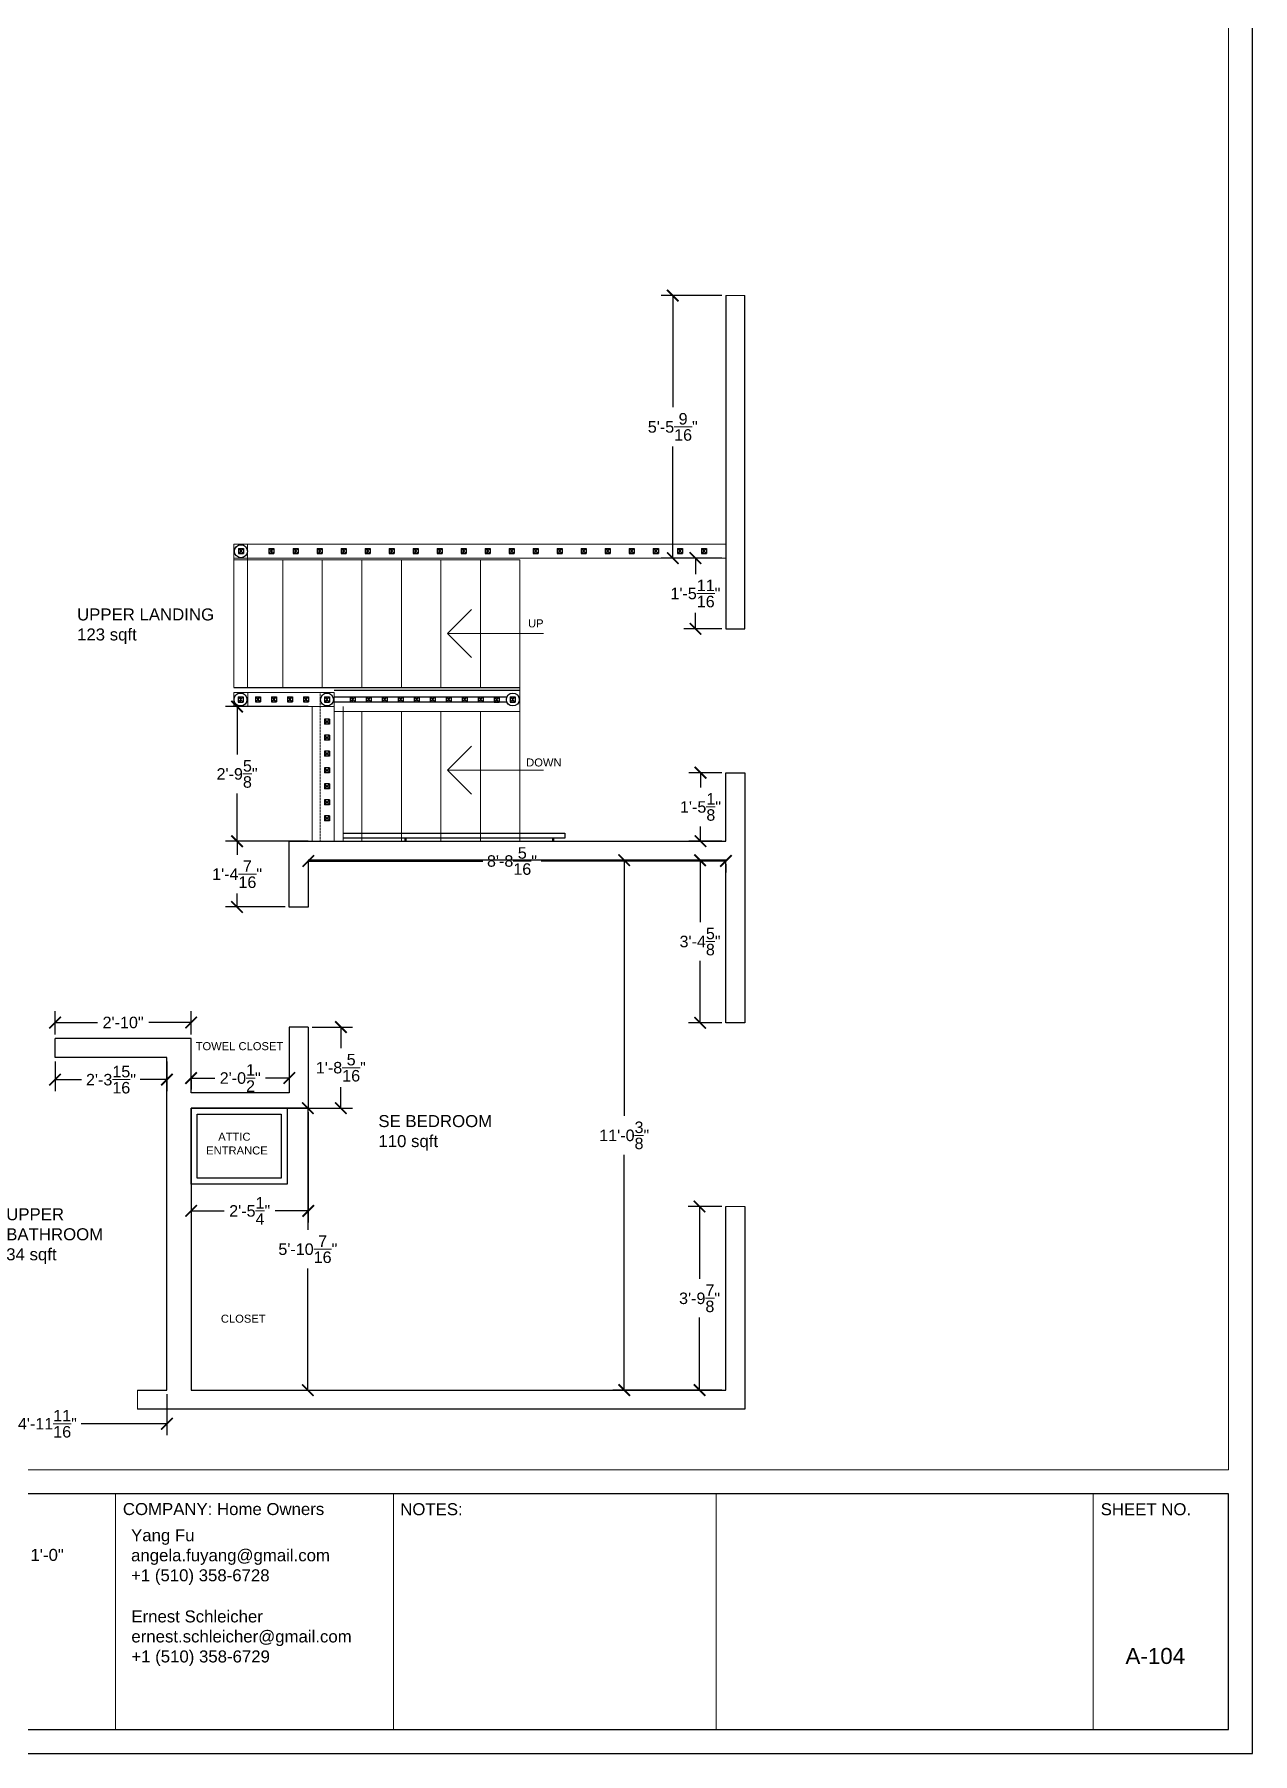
# Model space of a CAD drawing. Header units: inches. Extents: x 0 to 483, y 0 to 649.
# Drawn here: x 178.9 to 483.1, y 0 to 429.6 of the extents above; entities that cross this region are included whole.
import ezdxf

# ---------------------------------------------------------------- set-up
doc = ezdxf.new("R2010")
doc.units = ezdxf.units.IN
doc.header["$MEASUREMENT"] = 0
doc.linetypes.add('DASHED2', pattern=[0.375, 0.25, -0.125])
doc.layers.get('0').update_dxf_attribs({"color": 1, "lineweight": 9})
for name, color, linetype, lineweight in [('00-page-edge', 7, 'Continuous', 9), ('A201-Dimensions', 7, 'Continuous', 9), ('A201-Floorplan-2nd-floor', 7, 'Continuous', 9), ('A201-Text', 7, 'Continuous', 9)]:
    doc.layers.add(name, color=color, linetype=linetype, lineweight=lineweight)
doc.layers.add('Title Block', color=7, linetype='Continuous')
doc.layers.add('Title Block Text', color=7, linetype='Continuous')
doc.styles.add('Annotative', font='Arial.ttf')
doc.styles.get("Standard").update_dxf_attribs({"font": 'Arial.ttf'})
doc.dimstyles.new('Annotative', dxfattribs={"dimtxt": 0.18, "dimasz": 0.18, "dimexe": 0.18, "dimexo": 0.0625, "dimgap": 0.09, "dimtad": 0, "dimtih": 1, "dimtoh": 1, "dimdec": 4, "dimzin": 0, "dimdsep": 46, "dimlunit": 4, "dimtxsty": 'Annotative', "dimblk": 'ARCHTICK', "dimblk1": 'ARCHTICK', "dimblk2": 'ARCHTICK', "dimcen": 0.09, "dimadec": 0, "dimazin": 0, "dimtfac": 1, "dimtdec": 4, "dimtofl": 0, "dimtmove": 0, "dimatfit": 3, "dimldrblk": 'ARCHTICK', "dimfxl": 1, "dimtolj": 1, "dimtzin": 0, "dimarcsym": 0})

# ---------------------------------------------------------------- blocks, each defined once
blk = doc.blocks.new('L2-banister-rail')
at = {"layer": 'A201-Floorplan-2nd-floor', "lineweight": -3}
for p, q in [((292.34, -354.55), (291.09, -355.8)), ((292.34, -355.8), (291.09, -354.55)), ((291.09, -354.55), (291.09, -355.8)), ((291.09, -354.55), (292.34, -354.55)), ((291.09, -355.8), (292.34, -355.8)), ((292.34, -354.55), (292.34, -355.8))]:
    blk.add_line(p, q, dxfattribs=at)
at = {"layer": 'A201-Floorplan-2nd-floor', "lineweight": 5}
blk.add_line((291.71, -355.8), (291.71, -354.55), dxfattribs=at)
blk = doc.blocks.new('L1-pt-5-bannister-ball')
at = {"layer": 'A201-Floorplan-2nd-floor', "lineweight": -3}
blk.add_circle((298.59, -355.2), 1.61, dxfattribs=at)
at = {"color": 1, "lineweight": 5}
blk.add_blockref('L2-banister-rail', (6.88, -0.02), dxfattribs=at)
blk = doc.blocks.new('L2-SW-bannister-ball')
at = {"layer": 'A201-Floorplan-2nd-floor', "lineweight": -3}
blk.add_circle((231.61, -355.22), 1.62, dxfattribs=at)
at = {"color": 1, "lineweight": 5}
blk.add_blockref('L2-banister-rail', (-60.1, -0.01), dxfattribs=at)
blk = doc.blocks.new('L2-south-stairway-handrail-to-L1')
at = {"layer": 'A201-Floorplan-2nd-floor', "lineweight": -3}
for p, q in [((-44.12, 1.25), (11.23, 1.25)), ((11.23, 0), (-44.12, 0)), ((-28.71, -0.75), (-28.71, 0)), ((-28.46, -0.75), (-28.46, 0)), ((8.09, 0), (8.09, -0.75)), ((8.34, 0), (8.34, -0.75)), ((11.23, 1.25), (11.23, 0))]:
    blk.add_line(p, q, dxfattribs=at)
blk = doc.blocks.new('L1-arrow')
at = {"lineweight": 5}
for p, q in [((188.32, -365.98), (182.32, -359.98)), ((182.32, -365.98), (164.32, -365.98)), ((182.32, -365.98), (188.32, -365.98)), ((188.32, -365.98), (182.32, -371.98))]:
    blk.add_line(p, q, dxfattribs=at)
blk = doc.blocks.new('_ArchTick')
at = {"color": 0, "linetype": 'ByBlock', "lineweight": 30, "const_width": 0.15}
blk.add_lwpolyline([(-0.5, -0.5), (0.5, 0.5)], dxfattribs=at)
blk = doc.blocks.new('*D16')
at = {"layer": 'A201-Dimensions', "color": 0, "lineweight": -2, "transparency": 16777216}
for p, q in [((152.26, 89.83), (152.26, 79.55)), ((211.94, 89.83), (211.94, 79.55)), ((152.26, 82.43), (173.63, 82.43)), ((211.94, 82.43), (190.57, 82.43))]:
    blk.add_line(p, q, dxfattribs=at)
at = {"layer": 'A201-Dimensions', "color": 0, "lineweight": -2, "transparency": 16777216, "xscale": 2.88, "yscale": 2.88, "zscale": 2.88, "rotation": 180}
blk.add_blockref('_ArchTick', (152.26, 82.43), dxfattribs=at)
at = {"layer": 'A201-Dimensions', "color": 0, "lineweight": -2, "transparency": 16777216, "xscale": 2.88, "yscale": 2.88, "zscale": 2.88}
blk.add_blockref('_ArchTick', (211.94, 82.43), dxfattribs=at)
at = {"layer": 'A201-Dimensions', "color": 0, "lineweight": 5, "transparency": 16777216, "insert": (182.1, 82.43), "char_height": 2.88, "attachment_point": 5, "style": 'Annotative'}
blk.add_mtext('\\A1;4\'-11{\\H1x;\\S11/16;}"', dxfattribs=at)
blk = doc.blocks.new('*D20')
at = {"layer": 'A201-Dimensions', "color": 0, "lineweight": -2, "transparency": 16777216}
for p, q in [((247.26, 223.03), (290.84, 223.03)), ((247.26, 222.22), (247.26, 220.15)), ((351.57, 223.03), (305.43, 223.03)), ((351.57, 222.22), (351.57, 220.15))]:
    blk.add_line(p, q, dxfattribs=at)
at = {"layer": 'A201-Dimensions', "color": 0, "lineweight": -2, "transparency": 16777216, "xscale": 2.88, "yscale": 2.88, "zscale": 2.88, "rotation": 180}
blk.add_blockref('_ArchTick', (247.26, 223.03), dxfattribs=at)
at = {"layer": 'A201-Dimensions', "color": 0, "lineweight": -2, "transparency": 16777216, "xscale": 2.88, "yscale": 2.88, "zscale": 2.88}
blk.add_blockref('_ArchTick', (351.57, 223.03), dxfattribs=at)
at = {"layer": 'A201-Dimensions', "color": 0, "lineweight": 5, "transparency": 16777216, "insert": (298.14, 223.03), "char_height": 2.88, "attachment_point": 5, "style": 'Annotative'}
blk.add_mtext('\\A1;8\'-8{\\H1x;\\S5/16;}"', dxfattribs=at)
blk = doc.blocks.new('*D19')
at = {"layer": 'A201-Dimensions', "color": 0, "lineweight": -2, "transparency": 16777216}
for p, q in [((350.57, 223.22), (323.3, 223.22)), ((326.18, 223.22), (326.18, 159.37)), ((326.18, 90.83), (326.18, 149.6)), ((350.57, 90.83), (323.3, 90.83))]:
    blk.add_line(p, q, dxfattribs=at)
at = {"layer": 'A201-Dimensions', "color": 0, "lineweight": -2, "transparency": 16777216, "xscale": 2.88, "yscale": 2.88, "zscale": 2.88}
for p, rotation in [((326.18, 223.22), 90), ((326.18, 90.83), 270)]:
    blk.add_blockref('_ArchTick', p, dxfattribs=dict(at, rotation=rotation))
at = {"layer": 'A201-Dimensions', "color": 0, "lineweight": 5, "transparency": 16777216, "insert": (326.18, 154.48), "char_height": 2.88, "attachment_point": 5, "style": 'Annotative'}
blk.add_mtext('\\A1;11\'-0{\\H1x;\\S3/8;}"', dxfattribs=at)
blk = doc.blocks.new('attic-entrance')
at = {"layer": 'A201-Floorplan-2nd-floor', "lineweight": 30}
blk.add_lwpolyline([(24, -19), (0, -19), (0, 0), (24, 0)], close=True, dxfattribs=at)
at = {"layer": 'A201-Text', "lineweight": 5}
for s, p in [('ATTIC', (6.76, -8.11)), ('ENTRANCE', (3.75, -11.55))]:
    blk.add_text(s, height=2, dxfattribs=at).set_placement(p)
blk = doc.blocks.new('*D25')
at = {"layer": 'A201-Dimensions', "color": 0, "lineweight": -2, "transparency": 16777216}
for p, q in [((218.01, 168.8), (223.92, 168.8)), ((218.01, 168.45), (218.01, 165.92)), ((242.51, 168.8), (236.6, 168.8)), ((242.51, 168.45), (242.51, 165.92))]:
    blk.add_line(p, q, dxfattribs=at)
at = {"layer": 'A201-Dimensions', "color": 0, "lineweight": -2, "transparency": 16777216, "xscale": 2.88, "yscale": 2.88, "zscale": 2.88, "rotation": 180}
blk.add_blockref('_ArchTick', (218.01, 168.8), dxfattribs=at)
at = {"layer": 'A201-Dimensions', "color": 0, "lineweight": -2, "transparency": 16777216, "xscale": 2.88, "yscale": 2.88, "zscale": 2.88}
blk.add_blockref('_ArchTick', (242.51, 168.8), dxfattribs=at)
at = {"layer": 'A201-Dimensions', "color": 0, "lineweight": 5, "transparency": 16777216, "insert": (230.26, 168.8), "char_height": 2.88, "attachment_point": 5, "style": 'Annotative'}
blk.add_mtext('\\A1;2\'-0{\\H1x;\\S1/2;}"', dxfattribs=at)
blk = doc.blocks.new('*D27')
at = {"layer": 'A201-Dimensions', "color": 0, "lineweight": -2, "transparency": 16777216}
for p, q in [((184.01, 179.68), (184.01, 185.55)), ((218.01, 179.68), (218.01, 185.55)), ((184.01, 182.67), (194.6, 182.67)), ((218.01, 182.67), (207.42, 182.67))]:
    blk.add_line(p, q, dxfattribs=at)
at = {"layer": 'A201-Dimensions', "color": 0, "lineweight": -2, "transparency": 16777216, "xscale": 2.88, "yscale": 2.88, "zscale": 2.88, "rotation": 180}
blk.add_blockref('_ArchTick', (184.01, 182.67), dxfattribs=at)
at = {"layer": 'A201-Dimensions', "color": 0, "lineweight": -2, "transparency": 16777216, "xscale": 2.88, "yscale": 2.88, "zscale": 2.88}
blk.add_blockref('_ArchTick', (218.01, 182.67), dxfattribs=at)
at = {"layer": 'A201-Dimensions', "color": 0, "lineweight": 5, "transparency": 16777216, "insert": (201.01, 182.67), "char_height": 2.88, "attachment_point": 5, "style": 'Annotative'}
blk.add_mtext('\\A1;2\'-10"', dxfattribs=at)
blk = doc.blocks.new('*D30')
at = {"layer": 'A201-Dimensions', "color": 0, "lineweight": -2, "transparency": 16777216}
for p, q in [((247.26, 261.6), (226.6, 261.6)), ((229.48, 261.6), (229.48, 249.65)), ((229.48, 227.97), (229.48, 239.93)), ((247.26, 227.97), (226.6, 227.97))]:
    blk.add_line(p, q, dxfattribs=at)
at = {"layer": 'A201-Dimensions', "color": 0, "lineweight": -2, "transparency": 16777216, "xscale": 2.88, "yscale": 2.88, "zscale": 2.88}
for p, rotation in [((229.48, 261.6), 90), ((229.48, 227.97), 270)]:
    blk.add_blockref('_ArchTick', p, dxfattribs=dict(at, rotation=rotation))
at = {"layer": 'A201-Dimensions', "color": 0, "lineweight": 5, "transparency": 16777216, "insert": (229.48, 244.79), "char_height": 2.88, "attachment_point": 5, "style": 'Annotative'}
blk.add_mtext('\\A1;2\'-9{\\H1x;\\S5/8;}"', dxfattribs=at)
blk = doc.blocks.new('*D31')
at = {"layer": 'A201-Dimensions', "color": 0, "lineweight": -2, "transparency": 16777216}
for p, q in [((241.51, 227.97), (226.6, 227.97)), ((229.48, 227.97), (229.48, 224.57)), ((229.48, 211.54), (229.48, 214.94)), ((241.51, 211.54), (226.6, 211.54))]:
    blk.add_line(p, q, dxfattribs=at)
at = {"layer": 'A201-Dimensions', "color": 0, "lineweight": -2, "transparency": 16777216, "xscale": 2.88, "yscale": 2.88, "zscale": 2.88}
for p, rotation in [((229.48, 227.97), 90), ((229.48, 211.54), 270)]:
    blk.add_blockref('_ArchTick', p, dxfattribs=dict(at, rotation=rotation))
at = {"layer": 'A201-Dimensions', "color": 0, "lineweight": 5, "transparency": 16777216, "insert": (229.48, 219.75), "char_height": 2.88, "attachment_point": 5, "style": 'Annotative'}
blk.add_mtext('\\A1;1\'-4{\\H1x;\\S7/16;}"', dxfattribs=at)
blk = doc.blocks.new('*D33')
at = {"layer": 'A201-Dimensions', "color": 0, "lineweight": -2, "transparency": 16777216}
for p, q in [((248.26, 181.54), (258.28, 181.54)), ((255.4, 181.54), (255.4, 176.25)), ((255.4, 161.25), (255.4, 166.53)), ((248.26, 161.25), (258.28, 161.25))]:
    blk.add_line(p, q, dxfattribs=at)
at = {"layer": 'A201-Dimensions', "color": 0, "lineweight": -2, "transparency": 16777216, "xscale": 2.88, "yscale": 2.88, "zscale": 2.88}
for p, rotation in [((255.4, 181.54), 90), ((255.4, 161.25), 270)]:
    blk.add_blockref('_ArchTick', p, dxfattribs=dict(at, rotation=rotation))
at = {"layer": 'A201-Dimensions', "color": 0, "lineweight": 5, "transparency": 16777216, "insert": (255.4, 171.39), "char_height": 2.88, "attachment_point": 5, "style": 'Annotative'}
blk.add_mtext('\\A1;1\'-8{\\H1x;\\S5/16;}"', dxfattribs=at)
blk = doc.blocks.new('*D34')
at = {"layer": 'A201-Dimensions', "color": 0, "lineweight": -2, "transparency": 16777216}
for p, q in [((350.57, 136.7), (342.12, 136.7)), ((345, 136.7), (345, 118.6)), ((345, 90.83), (345, 108.93)), ((350.57, 90.83), (342.12, 90.83))]:
    blk.add_line(p, q, dxfattribs=at)
at = {"layer": 'A201-Dimensions', "color": 0, "lineweight": -2, "transparency": 16777216, "xscale": 2.88, "yscale": 2.88, "zscale": 2.88}
for p, rotation in [((345, 136.7), 90), ((345, 90.83), 270)]:
    blk.add_blockref('_ArchTick', p, dxfattribs=dict(at, rotation=rotation))
at = {"layer": 'A201-Dimensions', "color": 0, "lineweight": 5, "transparency": 16777216, "insert": (345, 113.76), "char_height": 2.88, "attachment_point": 5, "style": 'Annotative'}
blk.add_mtext('\\A1;3\'-9{\\H1x;\\S7/8;}"', dxfattribs=at)
blk = doc.blocks.new('*D35')
at = {"layer": 'A201-Dimensions', "color": 0, "lineweight": -2, "transparency": 16777216}
for p, q in [((218.01, 160.25), (218.01, 132.72)), ((247.26, 160.25), (247.26, 132.72)), ((218.01, 135.6), (226.25, 135.6)), ((247.26, 135.6), (239.02, 135.6))]:
    blk.add_line(p, q, dxfattribs=at)
at = {"layer": 'A201-Dimensions', "color": 0, "lineweight": -2, "transparency": 16777216, "xscale": 2.88, "yscale": 2.88, "zscale": 2.88, "rotation": 180}
blk.add_blockref('_ArchTick', (218.01, 135.6), dxfattribs=at)
at = {"layer": 'A201-Dimensions', "color": 0, "lineweight": -2, "transparency": 16777216, "xscale": 2.88, "yscale": 2.88, "zscale": 2.88}
blk.add_blockref('_ArchTick', (247.26, 135.6), dxfattribs=at)
at = {"layer": 'A201-Dimensions', "color": 0, "lineweight": 5, "transparency": 16777216, "insert": (232.63, 135.6), "char_height": 2.88, "attachment_point": 5, "style": 'Annotative'}
blk.add_mtext('\\A1;2\'-5{\\H1x;\\S1/4;}"', dxfattribs=at)
blk = doc.blocks.new('*D36')
at = {"layer": 'A201-Dimensions', "color": 0, "lineweight": -2, "transparency": 16777216}
for p, q in [((184.01, 172.93), (184.01, 165.52)), ((211.94, 172.93), (211.94, 165.52)), ((184.01, 168.4), (190.65, 168.4)), ((211.94, 168.4), (205.3, 168.4))]:
    blk.add_line(p, q, dxfattribs=at)
at = {"layer": 'A201-Dimensions', "color": 0, "lineweight": -2, "transparency": 16777216, "xscale": 2.88, "yscale": 2.88, "zscale": 2.88, "rotation": 180}
blk.add_blockref('_ArchTick', (184.01, 168.4), dxfattribs=at)
at = {"layer": 'A201-Dimensions', "color": 0, "lineweight": -2, "transparency": 16777216, "xscale": 2.88, "yscale": 2.88, "zscale": 2.88}
blk.add_blockref('_ArchTick', (211.94, 168.4), dxfattribs=at)
at = {"layer": 'A201-Dimensions', "color": 0, "lineweight": 5, "transparency": 16777216, "insert": (197.98, 168.4), "char_height": 2.88, "attachment_point": 5, "style": 'Annotative'}
blk.add_mtext('\\A1;2\'-3{\\H1x;\\S15/16;}"', dxfattribs=at)
blk = doc.blocks.new('*D44')
at = {"layer": 'A201-Dimensions', "color": 0, "lineweight": -2, "transparency": 16777216}
for p, q in [((350.57, 364.29), (335.43, 364.29)), ((338.31, 364.29), (338.31, 336.39)), ((338.31, 298.72), (338.31, 326.62)), ((350.57, 298.72), (335.43, 298.72))]:
    blk.add_line(p, q, dxfattribs=at)
at = {"layer": 'A201-Dimensions', "color": 0, "lineweight": -2, "transparency": 16777216, "xscale": 2.88, "yscale": 2.88, "zscale": 2.88}
for p, rotation in [((338.31, 364.29), 90), ((338.31, 298.72), 270)]:
    blk.add_blockref('_ArchTick', p, dxfattribs=dict(at, rotation=rotation))
at = {"layer": 'A201-Dimensions', "color": 0, "lineweight": 5, "transparency": 16777216, "insert": (338.31, 331.5), "char_height": 2.88, "attachment_point": 5, "style": 'Annotative'}
blk.add_mtext('\\A1;5\'-5{\\H1x;\\S9/16;}"', dxfattribs=at)
blk = doc.blocks.new('*D45')
at = {"layer": 'A201-Dimensions', "color": 0, "lineweight": -2, "transparency": 16777216}
for p, q in [((350.57, 245.1), (342.35, 245.1)), ((345.23, 245.1), (345.23, 241.4)), ((350.57, 227.97), (342.35, 227.97)), ((345.23, 227.97), (345.23, 231.68))]:
    blk.add_line(p, q, dxfattribs=at)
at = {"layer": 'A201-Dimensions', "color": 0, "lineweight": -2, "transparency": 16777216, "xscale": 2.88, "yscale": 2.88, "zscale": 2.88}
for p, rotation in [((345.23, 245.1), 90), ((345.23, 227.97), 270)]:
    blk.add_blockref('_ArchTick', p, dxfattribs=dict(at, rotation=rotation))
at = {"layer": 'A201-Dimensions', "color": 0, "lineweight": 5, "transparency": 16777216, "insert": (345.23, 236.54), "char_height": 2.88, "attachment_point": 5, "style": 'Annotative'}
blk.add_mtext('\\A1;1\'-5{\\H1x;\\S1/8;}"', dxfattribs=at)
blk = doc.blocks.new('*D46')
at = {"layer": 'A201-Dimensions', "color": 0, "lineweight": -2, "transparency": 16777216}
for p, q in [((350.57, 298.72), (341.08, 298.72)), ((343.96, 298.72), (343.96, 294.74)), ((343.96, 281.04), (343.96, 285.02)), ((350.57, 281.04), (341.08, 281.04))]:
    blk.add_line(p, q, dxfattribs=at)
at = {"layer": 'A201-Dimensions', "color": 0, "lineweight": -2, "transparency": 16777216, "xscale": 2.88, "yscale": 2.88, "zscale": 2.88}
for p, rotation in [((343.96, 298.72), 90), ((343.96, 281.04), 270)]:
    blk.add_blockref('_ArchTick', p, dxfattribs=dict(at, rotation=rotation))
at = {"layer": 'A201-Dimensions', "color": 0, "lineweight": 5, "transparency": 16777216, "insert": (343.96, 289.88), "char_height": 2.88, "attachment_point": 5, "style": 'Annotative'}
blk.add_mtext('\\A1;1\'-5{\\H1x;\\S11/16;}"', dxfattribs=at)
blk = doc.blocks.new('*D47')
at = {"layer": 'A201-Dimensions', "color": 0, "lineweight": -2, "transparency": 16777216}
for p, q in [((350.57, 223.22), (342.24, 223.22)), ((345.12, 223.22), (345.12, 207.77)), ((345.12, 182.6), (345.12, 198.05)), ((350.57, 182.6), (342.24, 182.6))]:
    blk.add_line(p, q, dxfattribs=at)
at = {"layer": 'A201-Dimensions', "color": 0, "lineweight": -2, "transparency": 16777216, "xscale": 2.88, "yscale": 2.88, "zscale": 2.88}
for p, rotation in [((345.12, 223.22), 90), ((345.12, 182.6), 270)]:
    blk.add_blockref('_ArchTick', p, dxfattribs=dict(at, rotation=rotation))
at = {"layer": 'A201-Dimensions', "color": 0, "lineweight": 5, "transparency": 16777216, "insert": (345.12, 202.91), "char_height": 2.88, "attachment_point": 5, "style": 'Annotative'}
blk.add_mtext('\\A1;3\'-4{\\H1x;\\S5/8;}"', dxfattribs=at)
blk = doc.blocks.new('*D48')
at = {"layer": 'A201-Dimensions', "color": 0, "lineweight": -2, "transparency": 16777216}
for p, q in [((219.01, 161.25), (250.03, 161.25)), ((247.15, 161.25), (247.15, 130.87)), ((247.15, 90.83), (247.15, 121.2)), ((219.01, 90.83), (250.03, 90.83))]:
    blk.add_line(p, q, dxfattribs=at)
at = {"layer": 'A201-Dimensions', "color": 0, "lineweight": -2, "transparency": 16777216, "xscale": 2.88, "yscale": 2.88, "zscale": 2.88}
for p, rotation in [((247.15, 161.25), 90), ((247.15, 90.83), 270)]:
    blk.add_blockref('_ArchTick', p, dxfattribs=dict(at, rotation=rotation))
at = {"layer": 'A201-Dimensions', "color": 0, "lineweight": 5, "transparency": 16777216, "insert": (247.15, 126.04), "char_height": 2.88, "attachment_point": 5, "style": 'Annotative'}
blk.add_mtext('\\A1;5\'-10{\\H1x;\\S7/16;}"', dxfattribs=at)
blk = doc.blocks.new('dec-11-title-block-update')
at = {"layer": 'Title Block'}
blk.add_line((68.98, 58.91), (68.98, 0), dxfattribs=at)
at = {"layer": 'Title Block', "lineweight": 5}
for p, q in [((119.55, 58.91), (119.55, 0)), ((193.1, 58.91), (193.1, 0)), ((262.55, 58.91), (262.55, 0)), ((343.11, 58.91), (343.11, 0)), ((437.34, 58.91), (437.34, 0))]:
    blk.add_line(p, q, dxfattribs=at)
at = {"layer": 'Title Block', "lineweight": -3}
blk.add_lwpolyline([(471.14, 58.91), (0, 58.91), (0, 0), (471.14, 0)], close=True, dxfattribs=at)
at = {"layer": 'Title Block Text', "style": 'Annotative'}
for s, height, p in [('DRAWING TITLE:', 3, (1.8, 53.62)), ('PROJECT TITLE:', 3, (70.8, 53.6)), ('DATE: 12/11/2024', 3, (121.27, 53.59)), ('COMPANY: Home Owners', 3, (194.95, 53.61)), ('NOTES:', 3, (264.23, 53.57)), ('SHEET NO.', 3, (439.19, 53.56)), ('A-104', 4, (445.38, 16.4))]:
    blk.add_text(s, height=height, dxfattribs=at).set_placement(p)
at = {"layer": 'Title Block Text', "lineweight": 5, "char_height": 3, "attachment_point": 1, "style": 'Annotative'}
for s, insert, width in [('Current 2nd Floor \\PReflective Ceiling Plan', (3.99, 50.19), 44.9252), ('4431 Amador Rd. \\PFremont, CA 94538', (73.14, 50.08), 37.0177), ('\\A1;Model Space Scale: 1:1\\PPaper Space Scale: 3/4" = 1\'-0"', (121.58, 50.15), 71.989), ('Yang Fu\\Pangela.fuyang@gmail.com\\P+1 (510) 358-6728', (197, 50.06), 45.3983), ('Drawn By: ES\\PRevision: 5', (121.58, 34.77), 33.029), ('Ernest Schleicher\\Pernest.schleicher@gmail.com\\P+1 (510) 358-6729', (197.08, 29.78), 59.0188)]:
    blk.add_mtext(s, dxfattribs=dict(at, insert=insert, width=width))

msp = doc.modelspace()

# ---------------------------------------------------------------- linework, layer by layer
at = {"layer": '00-page-edge', "lineweight": -3}
msp.add_lwpolyline([(483.13682, 648.52457), (0, 648.36933), (0, 0), (483.13682, 0)], close=True, dxfattribs=at)
at = {"layer": '00-page-edge'}
msp.add_lwpolyline([(477.13682, 642.52264), (6, 642.37126), (6, 70.91274), (477.13682, 70.91274)], close=True, dxfattribs=at)
at = {"layer": 'A201-Floorplan-2nd-floor', "lineweight": 5}
for p, q in [((351.57196, 364.2859), (356.32196, 364.2859)), ((351.57196, 302.2234), (228.63039, 302.2234)), ((228.63039, 302.2234), (228.63039, 266.37965)), ((232.07074, 266.37965), (232.07074, 302.2234)), ((351.57196, 298.7234), (228.63039, 298.7234)), ((300.13446, 298.31715), (228.63039, 298.31715)), ((240.88446, 266.37965), (240.88446, 298.31715)), ((250.75946, 266.37965), (250.75946, 298.31715)), ((260.63446, 266.37965), (260.63446, 298.31715)), ((270.50946, 266.37965), (270.50946, 298.31715)), ((280.38446, 266.37965), (280.38446, 298.31715)), ((290.25946, 266.37965), (290.25946, 298.31715)), ((300.13446, 266.37965), (300.13446, 298.31715)), ((300.13446, 227.9734), (300.13446, 266.37965)), ((228.63039, 265.0984), (253.75946, 265.0984)), ((228.63039, 265.0984), (228.63039, 261.5984)), ((232.13039, 265.0984), (232.13039, 261.5984)), ((253.75946, 265.0984), (253.75946, 227.9734)), ((228.63039, 261.5984), (253.75946, 261.5984)), ((248.25946, 261.5984), (248.25946, 227.9734)), ((253.75946, 260.37965), (300.13446, 260.37965)), ((256.00946, 227.9734), (256.00946, 261.5984)), ((260.63446, 260.37965), (260.63446, 227.9734)), ((270.50946, 260.37965), (270.50946, 227.9734)), ((280.38446, 260.37965), (280.38446, 227.9734)), ((290.25946, 260.37965), (290.25946, 227.9734)), ((300.13446, 260.37965), (300.13446, 227.9734)), ((248.75946, 227.9734), (256.00946, 227.9734)), ((351.57196, 136.70063), (356.32196, 136.70063)), ((204.63446, 90.82563), (204.63446, 86.07563))]:
    msp.add_line(p, q, dxfattribs=at)
at = {"layer": 'A201-Floorplan-2nd-floor', "lineweight": -3}
for p, q in [((228.63039, 266.37965), (300.13446, 266.37965)), ((253.75946, 265.75465), (300.13446, 265.75465)), ((253.75946, 264.02334), (296.87702, 264.02334)), ((253.75946, 262.77334), (296.86124, 262.77334)), ((247.25946, 181.5359), (242.50946, 181.5359)), ((184.00946, 173.92996), (184.00946, 178.67996)), ((356.32196, 136.70063), (356.32196, 86.07563)), ((356.32196, 86.07563), (204.63446, 86.07563))]:
    msp.add_line(p, q, dxfattribs=at)
at = {"layer": 'A201-Floorplan-2nd-floor', "linetype": 'DASHED2', "lineweight": 5}
msp.add_line((250.25946, 265.0984), (250.25946, 227.9734), dxfattribs=at)
at = {"layer": 'A201-Floorplan-2nd-floor', "lineweight": -3}
for points in [[(351.57196, 364.2859), (351.57196, 281.0359), (356.32196, 281.0359), (356.32196, 364.2859)], [(242.50946, 181.5359), (242.50946, 165.12585), (218.00946, 165.12585), (218.00946, 178.67996), (184.00946, 178.67996)], [(247.25946, 181.5359), (247.25946, 161.25085), (218.00946, 161.25085), (218.00946, 90.82563), (351.57196, 90.82563), (351.57196, 136.70063)], [(204.63446, 90.82563), (211.94205, 90.82563), (211.94205, 173.92996), (184.00946, 173.92996)]]:
    msp.add_lwpolyline(points, dxfattribs=at)
msp.add_lwpolyline([(242.50946, 227.9734), (351.57196, 227.9734), (351.57196, 245.0984), (356.32196, 245.0984), (356.32196, 182.5984), (351.57196, 182.5984), (351.57196, 223.2234), (247.25946, 223.2234), (247.25946, 211.5359), (242.50946, 211.5359)], close=True, dxfattribs=at)
at = {"layer": 'A201-Floorplan-2nd-floor', "lineweight": 30}
msp.add_lwpolyline([(240.50946, 159.75085), (240.50946, 143.75085), (219.50946, 143.75085), (219.50946, 159.75085)], close=True, dxfattribs=at)

# ---------------------------------------------------------------- block references
at = {"lineweight": 5}
for name, p in [('L2-SW-bannister-ball', (-1.16418, 655.65037)), ('L1-pt-5-bannister-ball', (-68.25583, 618.57784)), ('L1-pt-5-bannister-ball', (-46.65434, 618.57784)), ('L1-pt-5-bannister-ball', (-0.24536, 618.57784)), ('L2-south-stairway-handrail-to-L1', (300.13446, 228.7234)), ('attic-entrance', (218.00946, 161.25085)), ('dec-11-title-block-update', (6, 6))]:
    msp.add_blockref(name, p, dxfattribs=at)
at = {"color": 1, "lineweight": 5}
for p in [(-53.64078, 655.64532), (-47.64078, 655.64532), (-41.64078, 655.64532), (-35.64078, 655.64532), (-29.64078, 655.64532), (-23.64078, 655.64532), (-17.64078, 655.64532), (-11.64078, 655.64532), (-5.64078, 655.64532), (0.35922, 655.64532), (6.35922, 655.64532), (12.35922, 655.64532), (18.35922, 655.64532), (24.35922, 655.64532), (30.35922, 655.64532), (36.35922, 655.64532), (42.35922, 655.64532), (48.35922, 655.64532), (54.35922, 655.64532), (-56.99425, 618.57784), (-52.99425, 618.57784), (-48.99425, 618.57784), (-44.99425, 618.57784), (-33.36226, 618.57784), (-29.36226, 618.57784), (-25.36226, 618.57784), (-21.36226, 618.57784), (-17.36226, 618.57784), (-13.36226, 618.57784), (-9.36226, 618.57784), (-5.36226, 618.57784), (-1.36226, 618.57784), (2.63774, 618.55662)]:
    msp.add_blockref('L2-banister-rail', p, dxfattribs=at)
at = {"color": 1, "lineweight": 5, "rotation": 270}
for p in [(607.15056, 549.54208), (607.15056, 545.54208), (607.15056, 541.54208), (607.15056, 537.43926), (607.15056, 533.43926), (607.15056, 529.43926), (607.15056, 525.43926)]:
    msp.add_blockref('L2-banister-rail', p, dxfattribs=at)
at = {"layer": 'A201-Floorplan-2nd-floor', "lineweight": 5, "rotation": 180}
for p in [(470.34805, -86.14074), (470.34805, -120.29133)]:
    msp.add_blockref('L1-arrow', p, dxfattribs=at)

# ---------------------------------------------------------------- texts
at = {"layer": 'A201-Floorplan-2nd-floor', "lineweight": 5, "style": 'Annotative'}
for s, p in [('UP', (302.14531, 281.40523)), ('DOWN', (301.68612, 246.64937))]:
    msp.add_text(s, height=2, dxfattribs=at).set_placement(p)
at = {"layer": 'A201-Text', "lineweight": 5, "attachment_point": 1, "style": 'Annotative'}
for s, insert, char_height, width in [('UPPER LANDING\\P123 sqft', (189.5096, 286.13441), 3, 36.2154172), ('SE BEDROOM\\P110 sqft', (264.77825, 159.54755), 3, 29.9847288), ('UPPER\\PBATHROOM\\P34 sqft', (171.81717, 136.26397), 3, 19.8487868), ('CLOSET', (225.42817, 109.67224), 2, 20.7375407)]:
    msp.add_mtext(s, dxfattribs=dict(at, insert=insert, char_height=char_height, width=width))
at = {"layer": 'A201-Text', "lineweight": 5, "insert": (219.12532, 177.76449), "char_height": 2, "attachment_point": 1}
msp.add_mtext_dynamic_manual_height_columns('TOWEL CLOSET', width=22.2700989, gutter_width=10, heights=[0], dxfattribs=at)

# ---------------------------------------------------------------- dimensions: what is measured, and where the dimension line sits
at = {"layer": 'A201-Dimensions', "lineweight": 5}
for base, p1, p2, picture, middle, dimtype in [((338.31294, 364.2859), (351.57196, 298.7234), (351.57196, 364.2859), '*D44', (338.31294, 331.50465), 128), ((343.95984, 281.0359), (351.57196, 298.7234), (351.57196, 281.0359), '*D46', (343.95984, 289.87965), 128), ((326.17899, 223.2234), (351.57196, 90.82563), (351.57196, 223.2234), '*D19', (326.17899, 154.48246), 129), ((345.12135, 223.2234), (351.57196, 182.5984), (351.57196, 223.2234), '*D47', (345.12135, 202.9109), 128), ((344.99914, 136.70063), (351.57196, 90.82563), (351.57196, 136.70063), '*D34', (344.99914, 113.76313), 128)]:
    dim = msp.add_linear_dim(base=base, p1=p1, p2=p2, angle=90, dimstyle='Annotative', dxfattribs=at)
    dim.commit()
    dim.dimension.update_dxf_attribs({"geometry": picture, "text_midpoint": middle, "dimtype": dimtype})
for base, p1, p2, picture, middle in [((229.47693, 227.9734), (248.25946, 261.5984), (248.25946, 227.9734), '*D30', (229.47693, 244.7859)), ((345.22557, 245.0984), (351.57196, 227.9734), (351.57196, 245.0984), '*D45', (345.22557, 236.5359)), ((229.47693, 211.5359), (242.50946, 227.9734), (242.50946, 211.5359), '*D31', (229.47693, 219.75465)), ((255.3984811877, 161.2508544716), (247.2594563907, 181.5359044716), (247.2594563907, 161.2508544716), '*D33', (255.3984811877, 171.3933794716)), ((247.14961, 90.82563), (218.00946, 161.25085), (218.00946, 90.82563), '*D48', (247.14961, 126.03824))]:
    dim = msp.add_linear_dim(base=base, p1=p1, p2=p2, angle=90, dimstyle='Annotative', dxfattribs=at)
    dim.commit()
    dim.dimension.update_dxf_attribs({"geometry": picture, "text_midpoint": middle})
for base, p1, p2, picture, middle in [((247.25946, 223.02731), (351.57196, 223.2234), (247.25946, 223.2234), '*D20', (298.13733, 223.02731)), ((218.00946, 168.80499), (242.50946, 169.44566), (218.00946, 169.44566), '*D25', (230.25946, 168.80499))]:
    dim = msp.add_linear_dim(base=base, p1=p1, p2=p2, dimstyle='Annotative', dxfattribs=at)
    dim.commit()
    dim.dimension.update_dxf_attribs({"geometry": picture, "text_midpoint": middle, "dimtype": 128})
for base, p1, p2, picture, middle in [((184.00946, 182.67248), (218.00946, 178.67996), (184.00946, 178.67996), '*D27', (201.00946, 182.67248)), ((184.00946, 168.39958), (211.94205, 173.92996), (184.00946, 173.92996), '*D36', (197.97575, 168.39958)), ((247.25946, 135.6008), (218.00946, 161.25085), (247.25946, 161.25085), '*D35', (232.63446, 135.6008)), ((211.94205, 82.42722), (152.25946, 90.82563), (211.94205, 90.82563), '*D16', (182.10075, 82.42722))]:
    dim = msp.add_linear_dim(base=base, p1=p1, p2=p2, dimstyle='Annotative', dxfattribs=at)
    dim.commit()
    dim.dimension.update_dxf_attribs({"geometry": picture, "text_midpoint": middle})

doc.saveas('drawing.dxf')
